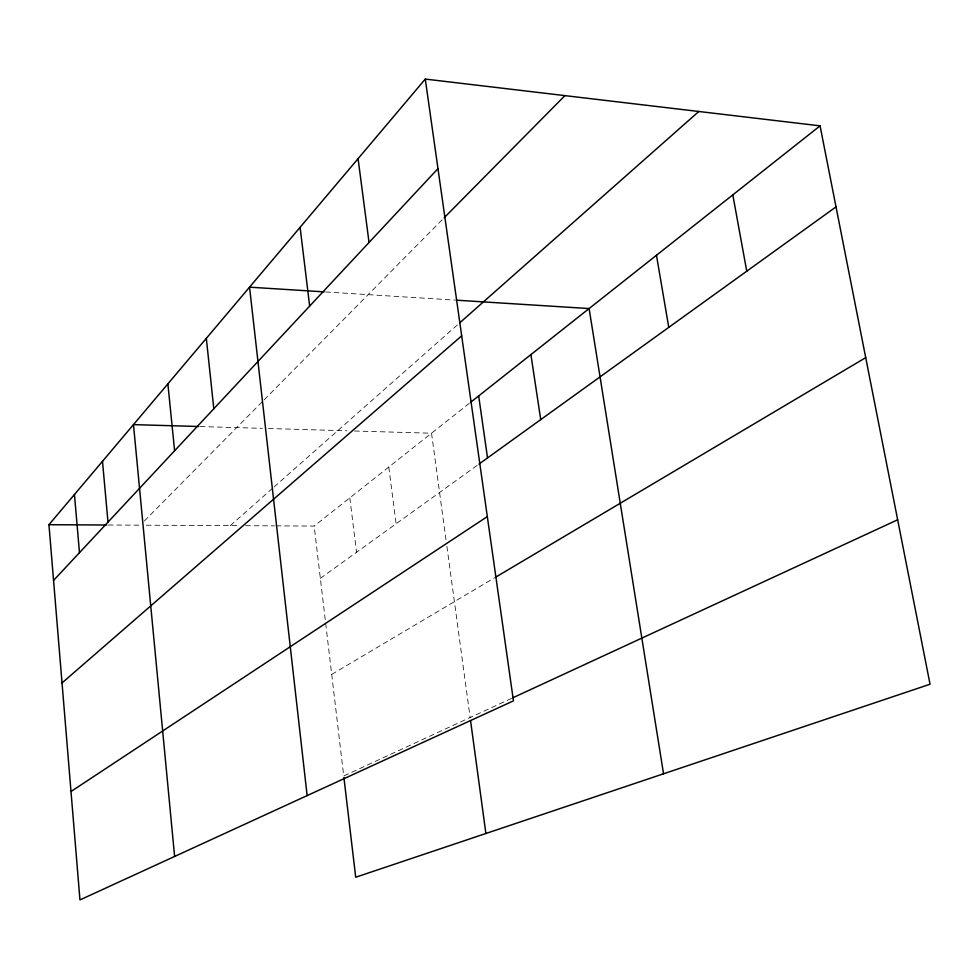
<?xml version="1.0" encoding="UTF-8"?>
<svg xmlns="http://www.w3.org/2000/svg" width="979" height="979" viewBox="0 0 979 979"><rect width="100%" height="100%" fill="white"/><g stroke="black" fill="none" stroke-linecap="round" stroke-linejoin="round"><path stroke-width="0.73" stroke-dasharray="4.89 3.67" d="M144.39 520.963L263.106 400.888M264.159 399.824L443.132 218.794M230.31 525.637L272.97 487.934M274.083 486.942L457.597 324.722M276.041 525.87L314.161 526.066L469.247 403.385M320.341 578.356L477.703 465.013M331.71 674.421L494.762 577.696M511.589 698.357L343.727 776.004L314.161 526.066M108.277 525.013L140.217 525.172M146.324 525.209L239.463 525.686M245.558 525.711L274.524 525.858M200.254 426.55L262.372 428.349M268.417 428.521L346.97 430.784M354.52 431.005L431.531 433.22L446.069 540.322M325.579 291.962L454.599 300.088M446.889 546.306L470.14 717.534M388.773 467.044L396.103 523.789M349.809 497.87L356.527 552.291"/><path stroke-width="1.47" d="M425.278 79.079L513.449 700.866L79.96 899.921L48.95 524.707L425.278 79.079L820.059 125.85L930.05 684.235L355.707 877.233L343.91 777.51M53.551 580.437L437.98 168.633M444.197 217.717L564.92 95.624M459.836 322.74L698.81 111.484M62.032 682.938L461.684 335.846M470.422 402.455L820.059 125.85M478.927 464.132L836.029 206.887M71.002 791.521L487.322 516.594M496.072 576.925L865.717 357.641M512.972 697.721L897.657 519.788M48.95 524.707L106.76 525.013M198.737 426.514L133.474 424.629L174.617 856.454M324.061 291.864L249.547 287.177L307.137 795.609M456.116 300.174L589.113 308.556L663.542 773.789M732.806 194.882L746.757 271.195M656.468 255.274L668.767 327.378M530.912 354.594L540.726 419.612M478.67 395.92L487.53 457.927M470.544 720.544L485.89 833.496M358.081 158.647L369.046 242.486M300.1 227.312L309.658 306.097M206.324 338.355L213.814 408.757M167.874 383.878L174.605 450.768M102.489 461.317L107.996 522.125M74.453 494.517L79.47 552.67"/></g></svg>
